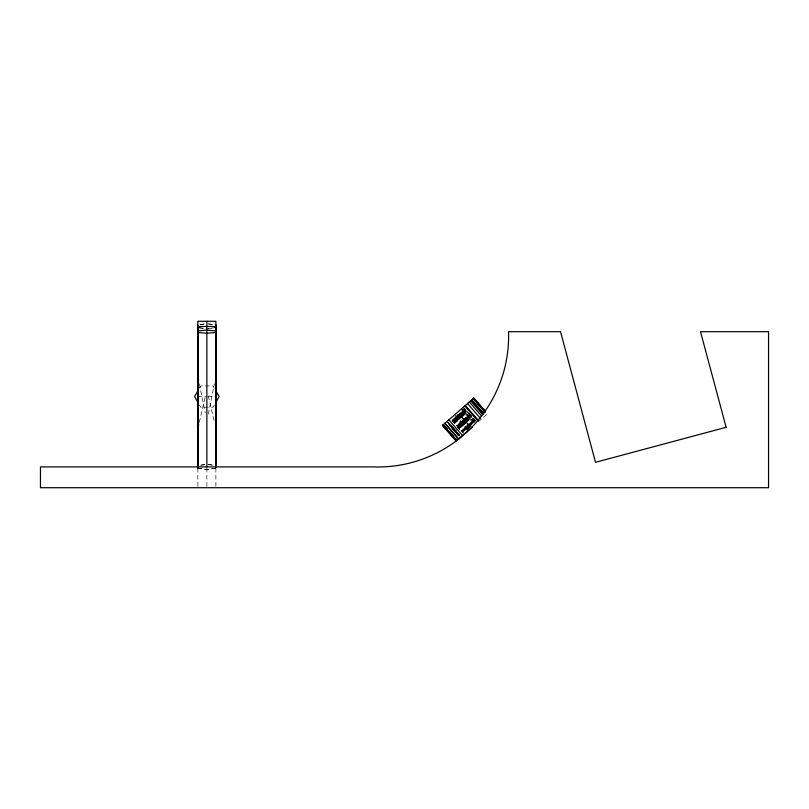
<?xml version="1.0" encoding="UTF-8"?>
<svg xmlns="http://www.w3.org/2000/svg" width="809" height="809" viewBox="0 0 809 809"><rect width="100%" height="100%" fill="white"/><g stroke="black" fill="none" stroke-linecap="round" stroke-linejoin="round"><path stroke-width="0.61" stroke-dasharray="4.04 3.03" d="M208.338 414.107L214.415 383.81M199.277 422.349L205.183 397.057M199.51 388.077L200.733 385.954L213.01 385.954L214.233 388.077M214.233 405.076L213.01 407.21L200.733 407.21L199.51 405.076M478.2 421.853L487.534 413.712M200.086 324.672L205.071 323.853M207.428 328.848L214.901 327.635L208.125 328.687M200.035 324.652L205.617 323.812M201.34 465.104L204.738 464.629M215.811 468.239L206.74 469.513L197.8 468.178M200.47 465.195L205.112 464.609M215.588 468.33L206.315 469.503L197.598 468.087M197.598 396.582L206.315 396.582M207.913 396.582L215.811 396.582M208.631 323.944L214.436 324.682M199.317 327.817L205.112 328.555M207.873 323.812L215.811 324.925M199.065 327.736L207.003 328.848M208.125 464.477L212.595 465.135M208.671 464.518L212.413 465.124M469.341 413.338L472.517 417.07M473.275 418.031L475.692 420.801M466.722 410.76L468.3 412.63M469.109 413.551L475.571 420.902M463.385 407.18L475.439 421.014M463.082 407.433L475.075 421.327M464.508 409.445L474.964 421.428M463.031 409.101L474.317 421.995M463.001 409.132L474.195 422.096M462.799 409.314L474.054 422.227M461.878 408.484L473.993 422.268M461.787 408.565L473.831 422.409M463.233 410.547L473.69 422.541M462.748 410.972L473.204 422.965M461.059 409.202L473.073 423.077M462.192 411.457L472.678 423.42M461.727 411.872L472.173 423.855M461.555 412.014L472.001 424.007M461.282 412.246L470.929 423.319M461.039 412.469L471.485 424.452L460.897 412.59M460.564 412.873L471.02 424.867M460.392 413.025L470.848 425.018M460.179 413.217L471.435 426.131M459.967 413.399L470.332 425.463M459.755 413.581L470.201 425.574M459.664 413.662L470.08 425.686L459.603 413.712M458.794 414.42L469.25 426.404M458.632 414.562L469.058 426.576M458.309 414.845L469.564 427.759M458.177 414.956L469.432 427.87M458.076 415.047L469.341 427.961M457.146 414.228L469.119 428.143M457.439 415.604L467.895 427.597M457.247 415.765L468.512 428.679M457.085 415.907L468.34 428.821M457.004 415.978L468.269 428.891M455.78 415.432L467.036 428.345M455.689 415.502L467.005 428.365M456.377 416.524L466.833 428.517M456.236 416.645L467.45 429.599M456.084 416.777L467.349 429.69M456.023 416.837L467.278 429.751M454.8 416.281L466.864 430.115M455.275 417.484L465.731 429.478M455.123 417.616L465.579 429.609M454.992 417.727L465.448 429.721M454.779 417.919L465.236 429.913M454.587 418.091L465.033 430.085M454.395 418.253L464.851 430.246M454.183 418.445L464.639 430.428M453.869 418.708L464.326 430.701M453.677 418.88L464.133 430.873M453.586 418.961L464.032 430.954M453.455 419.072L463.85 431.116M452.898 419.558L463.426 431.49M452.555 419.861L463.011 431.854M452.423 419.972L462.879 431.966M452.251 420.124L463.506 433.037M452.029 420.316L463.284 433.23M451.847 420.478L456.67 426.009M457.469 426.94L460.685 430.621M457.277 427.101L459.694 429.872M454.061 428.285L456.458 431.066L451.553 425.605M450.603 424.806L456.276 431.227M457.004 432.208L460.301 435.839M450.532 424.867L456.155 431.328M456.964 432.249L460.179 435.94M447.134 421.337L460.038 436.061M447.852 422.338L459.916 436.172M447.701 422.47L459.795 436.273M447.589 422.561L458.764 435.545L449.106 424.492M448.955 424.624L450.552 426.474L448.813 424.745M451.331 427.415L458.592 435.697M451.24 427.496L458.511 435.778M452.757 429.427L457.489 435.04M208.277 395.854L214.476 422.349M199.327 383.81L205.173 412.893M215.882 468.128L215.882 487.716M206.871 468.128L206.871 487.716M197.861 468.128L197.861 487.716M470.626 426.839L459.36 413.925L470.575 426.869M470.292 427.122L459.037 414.208L470.241 427.172"/><path stroke-width="1.21" d="M216.145 465.731L215.892 466.904L215.942 465.64M197.8 400.344L197.8 466.904L198.154 465.488M197.861 428.376L198.711 424.755M197.669 391.263L194.605 396.582L197.669 401.891M215.467 402.953L219.148 396.582L215.467 390.201M472.041 427.223L456.175 441.057L442.503 425.372L473.862 398.038L485.127 410.952M197.861 330.911L206.871 330.123L215.882 330.911M215.882 332.469L206.871 333.257L197.861 332.469M197.861 326.492L215.882 326.492M197.598 396.582L198.154 396.582M215.588 396.582L216.145 396.582M473.7 398.18L485.006 411.053M473.568 398.291L484.824 411.205M473.396 398.443L475.803 401.213M477.411 403.054L484.652 411.356M473.275 398.544L484.611 411.397M473.184 398.635L485.238 412.469M471.768 399.868L483.833 413.702M471.485 400.111L483.549 413.945M470.656 400.839L482.71 414.673M469.331 401.982L481.395 415.816M467.521 403.56L480.394 418.324M465.296 405.501L478.159 420.265M465.044 405.724L477.907 420.488M464.932 405.825L477.765 420.609M448.843 419.851L462.515 435.525M444.99 423.208L458.663 438.893M444.819 423.36L458.491 439.034M444.212 425.514L447.428 429.205M449.834 431.966L453.05 435.657M455.467 438.427L457.075 440.268M443.19 424.776L456.863 440.46M447.053 429.528L449.491 432.269L446.113 428.719M453.546 436.85L455.123 438.721M452.656 436L454.961 438.862M446.002 428.821L449.278 432.451M451.634 435.272L454.84 438.963M456.397 440.854L442.644 425.251L449.066 432.643M450.674 434.484L454.688 439.105M215.588 324.834L216.145 327.433L216.145 466.904M197.861 376.539L198.599 380.169M215.942 327.524L215.811 324.925L215.811 391.546M215.942 466.904L215.882 321.284L197.861 321.284L197.861 466.904M215.811 400.344L215.811 466.904M206.871 321.284L206.871 466.904M198.154 466.904L198.154 327.665L197.598 325.076L197.598 394.074M197.8 324.975L197.8 392.81M197.598 400.344L197.598 466.904M726.128 427.304L595.515 462.303L560.526 331.69L508.517 331.69A130.664 130.664 0 0 1 373.293 466.904L40.45 466.904L40.45 487.716L768.55 487.716L768.55 331.69L700.513 331.69L726.128 427.304"/></g></svg>
